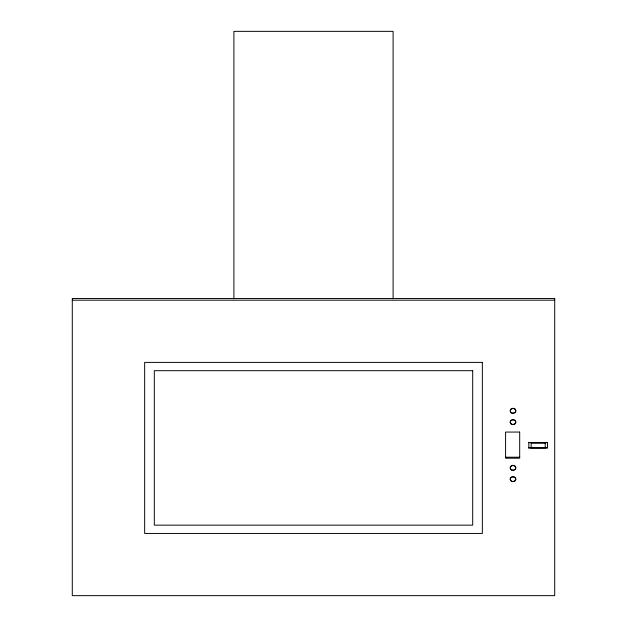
<?xml version="1.0" encoding="UTF-8"?>
<svg xmlns="http://www.w3.org/2000/svg" width="627" height="627" viewBox="0 0 627 627"><rect width="100%" height="100%" fill="white"/><g stroke="black" fill="none" stroke-linecap="round" stroke-linejoin="round"><path stroke-width="0.94" d="M72.293 300.192L554.707 300.192M528.82 442.638L547.473 442.638M528.82 447.78L531.618 447.78M545.608 447.78L547.473 447.78M528.82 447.937L547.473 447.937L547.473 442.49L528.82 442.49L528.82 447.976M505.589 457.208L519.689 457.208M393.098 298.797L393.098 31.35L233.902 31.35L233.902 298.797M510.597 423.217A2.782 2.39 0 0 1 512.761 419.643A2.782 2.39 0 0 1 515.613 422.841A2.782 2.39 0 0 1 511.036 423.711M511.616 412.746A2.782 2.39 0 0 1 510.88 409.141A2.782 2.39 0 0 1 515.135 409.141A2.782 2.39 0 0 1 514.391 412.746M513.725 412.981A2.782 2.39 0 0 1 512.283 412.981M510.597 480.243A2.782 2.39 0 0 1 512.761 476.669A2.782 2.39 0 0 1 515.613 479.867A2.782 2.39 0 0 1 511.036 480.737M511.616 469.772A2.782 2.39 0 0 1 510.88 466.167A2.782 2.39 0 0 1 515.135 466.167A2.782 2.39 0 0 1 514.391 469.772M513.725 470.015A2.782 2.39 0 0 1 512.283 470.015M554.707 298.499L72.293 298.499L72.293 595.65L554.707 595.65L554.707 298.499M482.343 362.398L144.657 362.398L144.657 533.444L482.343 533.444L482.343 362.398M472.695 370.69L154.305 370.69L154.305 525.152L472.695 525.152L472.695 370.69M519.689 432.066L505.589 432.066L505.589 458.196L519.689 458.196L519.689 432.05M545.239 443.148L531.155 443.148L531.155 448.031L545.239 448.031L545.239 443.148M511.616 424.338A2.782 2.39 0 0 0 515.786 422.269A2.782 2.39 0 0 0 511.616 420.2A2.782 2.39 0 0 0 511.616 424.338M511.616 412.989A2.782 2.39 0 0 0 515.786 410.92A2.782 2.39 0 0 0 511.616 408.851A2.782 2.39 0 0 0 511.616 412.989M511.616 481.364A2.782 2.39 0 0 0 515.786 479.294A2.782 2.39 0 0 0 511.616 477.225A2.782 2.39 0 0 0 511.616 481.364M511.616 470.023A2.782 2.39 0 0 0 515.786 467.954A2.782 2.39 0 0 0 511.616 465.885A2.782 2.39 0 0 0 511.616 470.023"/></g></svg>
